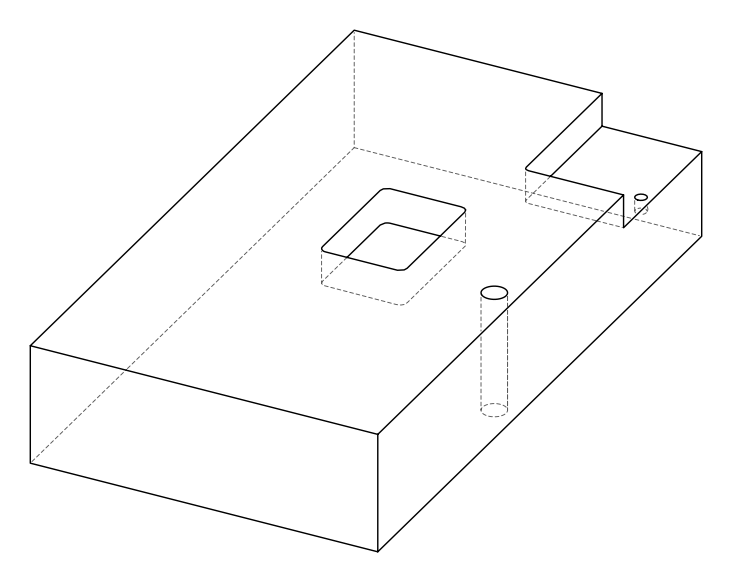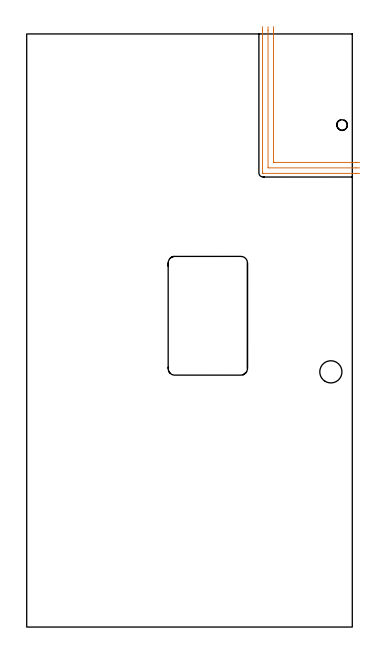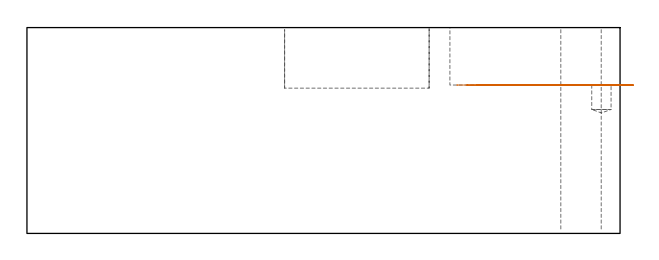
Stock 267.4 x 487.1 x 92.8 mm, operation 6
(PLAN: 7 operations, 5 tool changes, 109.6 min)
(1 SPOT_DRILL | STEP1HOLE | NXT0321_9005460120000 | 0.05 min | 181 mm3)
(2 SPOT_DRILL_1 | STEP1POCKET | NXT0321_9005460120000 | 0.03 min | 2801 mm3)
(3 DRILL_THROUGH_HOLE_INTO_CENTER | STEP1HOLE | NXT0301_065 | 0.39 min | 6261 mm3)
(4 DRILL_TO_ENLARGE_THROUGH_HOLE | STEP1HOLE | UGT0301_251 | 0.41 min | 17642 mm3)
(5 DRILL_BLIND_HOLE_INTO_CENTER | STEP1POCKET | NXT0301_058 | 0.07 min | 719 mm3)
(6 MILL_CORNER_NOTCH_RECTANGULAR | CORNER_NOTCH_RECTANGULAR | NXT0201_008 | Follow Part, ap 1.5, ae 75% | 88.5 min | 230541 mm3)
(7 MILL_RECTANGULAR_POCKET | POCKET_RECTANGULAR_STRAIGHT | NXT0201_013 | Follow Part, ap 2.5, ae 75% | 20.19 min | 172628 mm3)
(TOOL NXT0321_9005460120000 | NC Spot Drill, 142deg, 12mm, Carbide, Uncoated | D12 PA142 FL30 Z2)
(TOOL NXT0301_065 | Carbide Drill 9.4mm [860.1-0940-075A1-MM 2214] | D9.4 PA140 FL98 Z2)
(TOOL UGT0301_251 | Twist Drill 18.2 mm | D18.2 PA118 FL135 Z2)
(TOOL NXT0301_058 | Carbide Drill 8.7mm [860.1-0870-026A1-MM 2214] | D8.7 PA140 FL47 Z2)
(TOOL NXT0201_008 | ENDMILL 6mm [2P460-0600-NA 1630] | D6 FL26 Z6)
(TOOL NXT0201_013 | ENDMILL 10mm | D10 FL30 Z4)
(OP 6 MILL_CORNER_NOTCH_RECTANGULAR, part 2 of 2)
G0 Z102.8
X202.7 Y493.1
Z66.9
G1 Y490.1
Y381.897 F500.
G3 X202.997 Y381.6 R0.3
G1 X270.4
X273.4 F250.
G0 Z102.8
X198.2 Y493.1
Z66.9
G1 Y490.1
Y377.397 F500.
G3 X198.497 Y377.1 R0.3
G1 X270.4
X273.4 F250.
G0 Z102.8
X193.7 Y493.1
Z66.9
G1 Y490.1
Y373. F500.
G3 X194.1 Y372.6 R0.4
G1 X270.4
X273.4 F250.
G0 Z102.8
M5
M2
